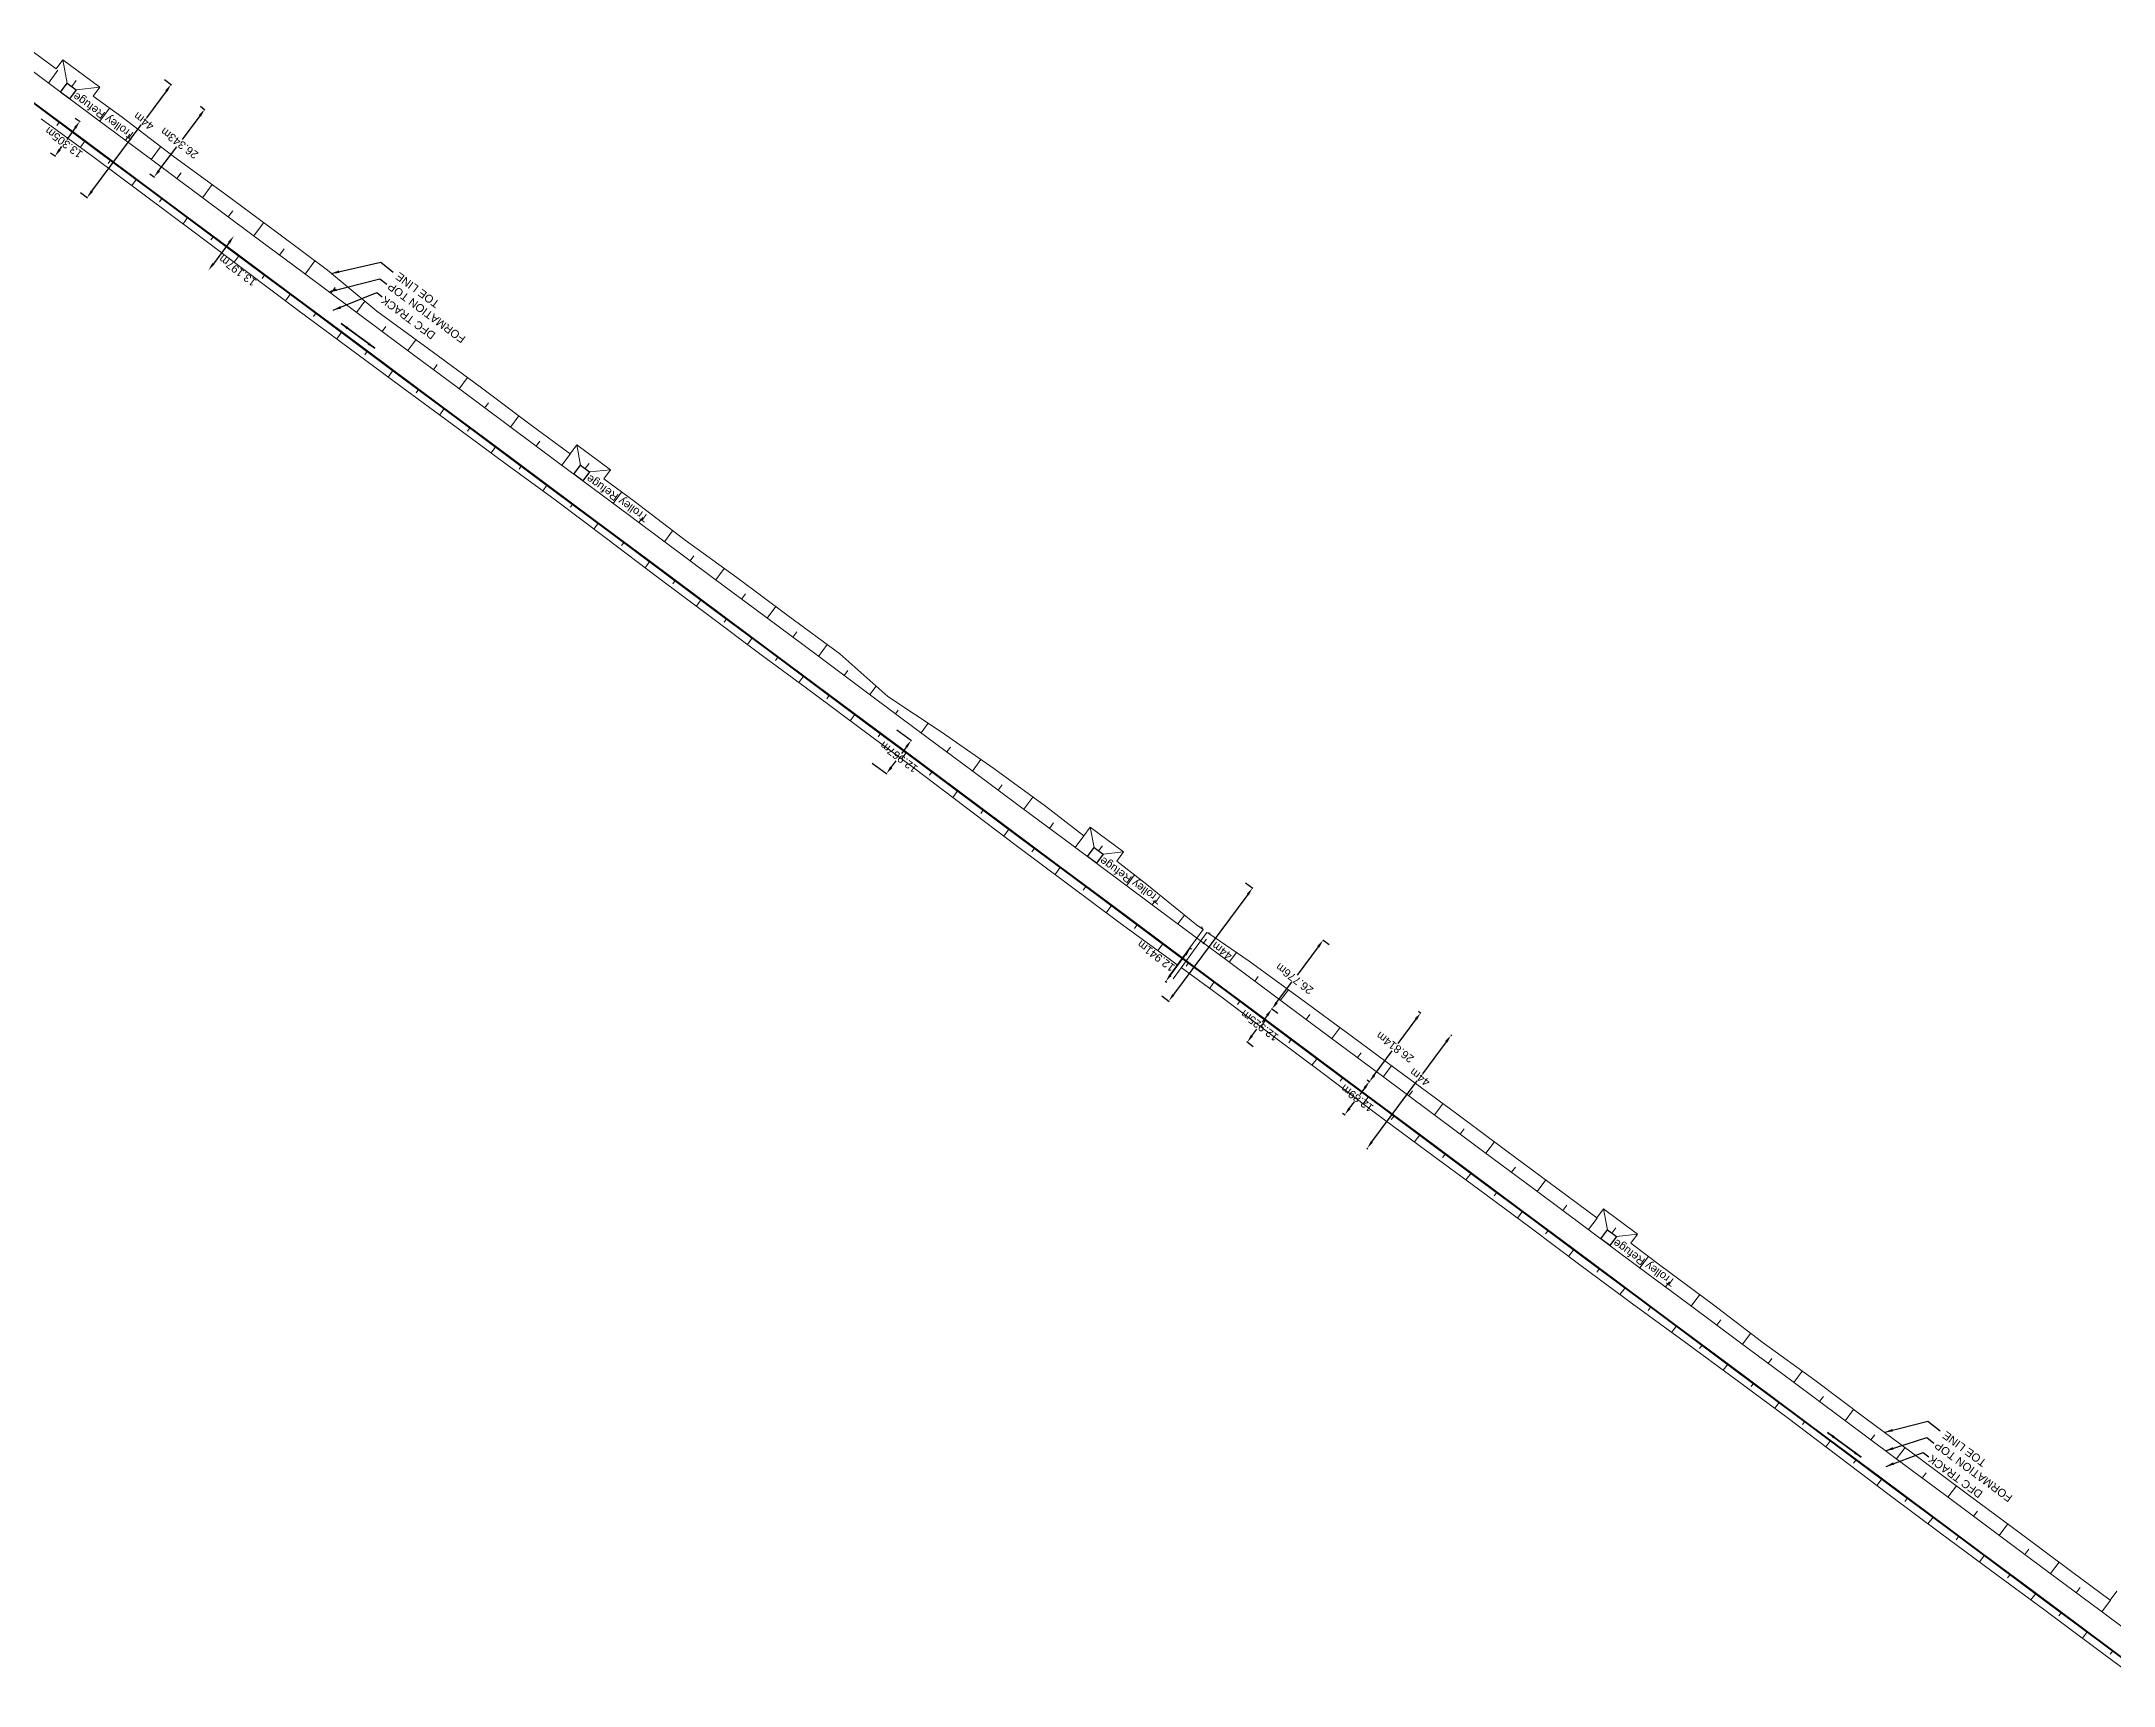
# Model space of a CAD drawing. Header units: metres. Extents: x 635850 to 638503, y 3384507 to 3386475.
# Drawn here: x 637183 to 637831, y 3384979 to 3385493 of the extents above; entities that cross this region are included whole.
import ezdxf
from ezdxf.enums import TextEntityAlignment as Align

# ---------------------------------------------------------------- set-up
doc = ezdxf.new("R2010")
doc.units = ezdxf.units.M
doc.header["$MEASUREMENT"] = 0
doc.layers.get('Defpoints').update_dxf_attribs({"lineweight": 0})
doc.layers.add('Dimension', color=10, linetype='Continuous')
doc.layers.add('Trolley Refuse', color=10, linetype='Continuous')
for name, color, linetype, lineweight in [('PROPOSED DFCC TOE LINE', 239, 'Continuous', 0), ('PROPOSED DFCC TOE SLOPES', 239, 'Continuous', 0), ('PROPOSED DFCC TRACK', 1, 'Continuous', 0), ('PROPOSED FORMATION LINE - PLAN', 187, 'Continuous', 0)]:
    doc.layers.add(name, color=color, linetype=linetype, lineweight=lineweight)
doc.styles.get("Standard").update_dxf_attribs({"font": 'arial.ttf'})
doc.styles.add('Style-Arial', font='arial.ttf')
doc.dimstyles.new('ISO-25', dxfattribs={"dimtxt": 2.5, "dimasz": 2.5, "dimexe": 1.25, "dimexo": 0.625, "dimtad": 1, "dimtxsty": 'Standard', "dimcen": 2.5, "dimadec": 0, "dimazin": 0, "dimtfac": 1, "dimtmove": 0, "dimatfit": 3, "dimfxl": 1, "dimarcsym": 0})
doc.dimstyles.get("Standard").update_dxf_attribs({"dimtxt": 2.5, "dimasz": 2.5, "dimexe": 0.18, "dimexo": 0.0625, "dimgap": 0.09, "dimtad": 0, "dimtih": 1, "dimtoh": 1, "dimdec": 3, "dimzin": 0, "dimdsep": 46, "dimtxsty": 'Standard', "dimcen": 0.09, "dimazin": 0, "dimtfac": 1, "dimtdec": 3, "dimtofl": 0, "dimtmove": 0, "dimatfit": 3, "dimfxl": 1, "dimtolj": 1, "dimtzin": 0, "dimarcsym": 0})

# ---------------------------------------------------------------- blocks, each defined once
blk = doc.blocks.new('*D154')
at = {"layer": 'Defpoints', "color": 0, "transparency": 16777216}
for p in [(637243.54, 3385432.24), (637235.68, 3385421.64), (637235.68, 3385421.64)]:
    blk.add_point(p, dxfattribs=at)
at = {"layer": 'Dimension', "color": 0, "lineweight": -2, "transparency": 16777216}
for p, q in [((637242.06, 3385430.23), (637237.17, 3385423.65)), ((637243.65, 3385432.16), (637243.65, 3385432.16)), ((637235.78, 3385421.56), (637235.78, 3385421.56))]:
    blk.add_line(p, q, dxfattribs=at)
at = {"layer": 'Dimension', "color": 0, "transparency": 16777216}
for points in [[(637241.72, 3385430.48), (637242.39, 3385429.98), (637243.55, 3385432.24)], [(637236.84, 3385423.89), (637237.51, 3385423.4), (637235.68, 3385421.64)]]:
    blk.add_solid(points, dxfattribs=at)
at = {"layer": 'Dimension', "color": 0, "lineweight": 0, "transparency": 16777216, "insert": (637244.74, 3385421.45), "char_height": 2.5, "attachment_point": 5, "rotation": 143, "style": 'Style-Arial'}
blk.add_mtext('\\A1;13.197m', dxfattribs=at)
blk = doc.blocks.new('TerminatorOpen_0.5')
at = {"color": 0, "linetype": 'ByBlock', "lineweight": -2}
for q in [(-1, 0.25), (-1, 0), (-1, -0.25)]:
    blk.add_line((0, 0), q, dxfattribs=at)
blk = doc.blocks.new('*D157')
at = {"layer": 'Defpoints', "color": 0, "transparency": 16777216}
for p in [(637542.43, 3385209.68), (637542.89, 3385209.34), (637535.18, 3385198.95)]:
    blk.add_point(p, dxfattribs=at)
at = {"layer": 'Dimension', "color": 0, "lineweight": -2, "transparency": 16777216}
for p, q in [((637536.21, 3385201.3), (637540.94, 3385207.68)), ((637542.79, 3385209.42), (637542.33, 3385209.76)), ((637535.08, 3385199.02), (637534.62, 3385199.36))]:
    blk.add_line(p, q, dxfattribs=at)
at = {"layer": 'Dimension', "color": 0, "transparency": 16777216}
for points in [[(637540.6, 3385207.92), (637541.27, 3385207.43), (637542.43, 3385209.68)], [(637535.87, 3385201.54), (637536.54, 3385201.05), (637534.72, 3385199.29)]]:
    blk.add_solid(points, dxfattribs=at)
at = {"layer": 'Dimension', "color": 0, "lineweight": 0, "transparency": 16777216, "insert": (637531.72, 3385207.29), "char_height": 2.5, "attachment_point": 5, "rotation": 143, "style": 'Style-Arial'}
blk.add_mtext('\\A1;12.941m', dxfattribs=at)
blk = doc.blocks.new('*D164')
at = {"layer": 'Defpoints', "color": 0, "transparency": 16777216}
for p in [(637597.6, 3385168.6), (637598.39, 3385168.01), (637589.9, 3385158.26)]:
    blk.add_point(p, dxfattribs=at)
at = {"layer": 'Dimension', "color": 0, "lineweight": -2, "transparency": 16777216}
for p, q in [((637597.7, 3385168.53), (637598.49, 3385167.94)), ((637592.19, 3385159.68), (637593.71, 3385161.72)), ((637596.9, 3385166.01), (637595.38, 3385163.97)), ((637590, 3385158.19), (637590.79, 3385157.6))]:
    blk.add_line(p, q, dxfattribs=at)
at = {"layer": 'Dimension', "color": 0, "transparency": 16777216}
for points in [[(637596.56, 3385166.26), (637597.23, 3385165.76), (637598.39, 3385168.01)], [(637591.85, 3385159.93), (637592.52, 3385159.43), (637590.69, 3385157.68)]]:
    blk.add_solid(points, dxfattribs=at)
at = {"layer": 'Dimension', "color": 0, "lineweight": 0, "transparency": 16777216, "insert": (637594.54, 3385162.84), "char_height": 2.5, "attachment_point": 5, "rotation": 143, "style": 'Style-Arial'}
blk.add_mtext('\\A1;12.89m', dxfattribs=at)
blk = doc.blocks.new('*D165')
at = {"layer": 'Defpoints', "color": 0, "transparency": 16777216}
for p in [(637623.9, 3385182.47), (637624.26, 3385182.2), (637598.02, 3385146.88)]:
    blk.add_point(p, dxfattribs=at)
at = {"layer": 'Dimension', "color": 0, "lineweight": -2, "transparency": 16777216}
for p, q in [((637622.41, 3385180.46), (637614.98, 3385170.46)), ((637624.16, 3385182.28), (637623.8, 3385182.54)), ((637599.15, 3385149.16), (637613.34, 3385168.25)), ((637597.92, 3385146.96), (637597.56, 3385147.22))]:
    blk.add_line(p, q, dxfattribs=at)
at = {"layer": 'Dimension', "color": 0, "transparency": 16777216}
for points in [[(637622.08, 3385180.71), (637622.75, 3385180.21), (637623.9, 3385182.47)], [(637598.82, 3385149.4), (637599.49, 3385148.91), (637597.66, 3385147.15)]]:
    blk.add_solid(points, dxfattribs=at)
at = {"layer": 'Dimension', "color": 0, "lineweight": 0, "transparency": 16777216, "insert": (637614.16, 3385169.36), "char_height": 2.5, "attachment_point": 5, "rotation": 143, "style": 'Style-Arial'}
blk.add_mtext('\\A1;44m', dxfattribs=at)
blk = doc.blocks.new('*D166')
at = {"layer": 'Defpoints', "color": 0, "transparency": 16777216}
for p in [(637567.92, 3385190.7), (637569.89, 3385189.24), (637562.17, 3385178.87)]:
    blk.add_point(p, dxfattribs=at)
at = {"layer": 'Dimension', "color": 0, "lineweight": -2, "transparency": 16777216}
for p, q in [((637566.43, 3385188.7), (637564.9, 3385186.64)), ((637569.79, 3385189.31), (637567.82, 3385190.78)), ((637562.07, 3385178.94), (637560.1, 3385180.41)), ((637561.7, 3385182.34), (637563.22, 3385184.39))]:
    blk.add_line(p, q, dxfattribs=at)
at = {"layer": 'Dimension', "color": 0, "transparency": 16777216}
for points in [[(637566.09, 3385188.95), (637566.76, 3385188.45), (637567.92, 3385190.7)], [(637561.36, 3385182.59), (637562.03, 3385182.09), (637560.2, 3385180.34)]]:
    blk.add_solid(points, dxfattribs=at)
at = {"layer": 'Dimension', "color": 0, "lineweight": 0, "transparency": 16777216, "insert": (637564.06, 3385185.52), "char_height": 2.5, "attachment_point": 5, "rotation": 143, "style": 'Style-Arial'}
blk.add_mtext('\\A1;12.925m', dxfattribs=at)
blk = doc.blocks.new('*D167')
at = {"layer": 'Defpoints', "color": 0, "transparency": 16777216}
for p in [(637559.63, 3385230.21), (637533.41, 3385194.87), (637535.69, 3385193.19)]:
    blk.add_point(p, dxfattribs=at)
at = {"layer": 'Dimension', "color": 0, "lineweight": -2, "transparency": 16777216}
for p, q in [((637560.41, 3385226.52), (637537.18, 3385195.2)), ((637559.73, 3385230.14), (637562, 3385228.45)), ((637533.52, 3385194.8), (637535.79, 3385193.11))]:
    blk.add_line(p, q, dxfattribs=at)
at = {"layer": 'Dimension', "color": 0, "transparency": 16777216}
for points in [[(637560.08, 3385226.77), (637560.74, 3385226.27), (637561.9, 3385228.53)], [(637536.84, 3385195.44), (637537.51, 3385194.95), (637535.69, 3385193.19)]]:
    blk.add_solid(points, dxfattribs=at)
at = {"layer": 'Dimension', "color": 0, "lineweight": 0, "transparency": 16777216, "insert": (637552.33, 3385208.89), "char_height": 2.5, "attachment_point": 5, "rotation": 143, "style": 'Style-Arial'}
blk.add_mtext('\\A1;44m', dxfattribs=at)
blk = doc.blocks.new('*D168')
at = {"layer": 'Defpoints', "color": 0, "transparency": 16777216}
for p in [(637450.65, 3385278.02), (637455.2, 3385274.66), (637442.95, 3385267.59)]:
    blk.add_point(p, dxfattribs=at)
at = {"layer": 'Dimension', "color": 0, "lineweight": -2, "transparency": 16777216}
for p, q in [((637450.75, 3385277.95), (637455.3, 3385274.59)), ((637453.71, 3385272.65), (637452.18, 3385270.57)), ((637443.05, 3385267.52), (637447.59, 3385264.16)), ((637448.98, 3385266.24), (637450.51, 3385268.32))]:
    blk.add_line(p, q, dxfattribs=at)
at = {"layer": 'Dimension', "color": 0, "transparency": 16777216}
for points in [[(637453.38, 3385272.9), (637454.05, 3385272.4), (637455.2, 3385274.66)], [(637448.64, 3385266.49), (637449.31, 3385266), (637447.49, 3385264.23)]]:
    blk.add_solid(points, dxfattribs=at)
at = {"layer": 'Dimension', "color": 0, "lineweight": 0, "transparency": 16777216, "insert": (637451.35, 3385269.45), "char_height": 2.5, "attachment_point": 5, "rotation": 143, "style": 'Style-Arial'}
blk.add_mtext('\\A1;12.967m', dxfattribs=at)
blk = doc.blocks.new('*D169')
at = {"layer": 'Defpoints', "color": 0, "transparency": 16777216}
for p in [(637193.89, 3385469.21), (637195.42, 3385468.12), (637186.16, 3385458.38)]:
    blk.add_point(p, dxfattribs=at)
at = {"layer": 'Dimension', "color": 0, "lineweight": -2, "transparency": 16777216}
for p, q in [((637193.97, 3385466.08), (637191.41, 3385462.51)), ((637193.99, 3385469.14), (637195.52, 3385468.05)), ((637189.14, 3385459.32), (637189.78, 3385460.23)), ((637186.26, 3385458.31), (637187.79, 3385457.22))]:
    blk.add_line(p, q, dxfattribs=at)
at = {"layer": 'Dimension', "color": 0, "transparency": 16777216}
for points in [[(637193.63, 3385466.33), (637194.31, 3385465.84), (637195.42, 3385468.12)], [(637188.8, 3385459.57), (637189.48, 3385459.08), (637187.69, 3385457.29)]]:
    blk.add_solid(points, dxfattribs=at)
at = {"layer": 'Dimension', "color": 0, "lineweight": 0, "transparency": 16777216, "insert": (637190.41, 3385461.51), "char_height": 2.5, "attachment_point": 5, "rotation": 143, "style": 'Style-Arial'}
blk.add_mtext('\\A1;13.305m', dxfattribs=at)
blk = doc.blocks.new('*D170')
at = {"layer": 'Defpoints', "color": 0, "transparency": 16777216}
for p in [(637221.77, 3385481.28), (637223.96, 3385479.65), (637195.52, 3385445.96)]:
    blk.add_point(p, dxfattribs=at)
at = {"layer": 'Dimension', "color": 0, "lineweight": -2, "transparency": 16777216}
for p, q in [((637221.87, 3385481.2), (637224.06, 3385479.57)), ((637222.47, 3385477.64), (637216.24, 3385469.26)), ((637199.21, 3385446.34), (637214.6, 3385467.05)), ((637195.62, 3385445.89), (637197.82, 3385444.26))]:
    blk.add_line(p, q, dxfattribs=at)
at = {"layer": 'Dimension', "color": 0, "transparency": 16777216}
for points in [[(637222.14, 3385477.89), (637222.81, 3385477.39), (637223.96, 3385479.65)], [(637198.87, 3385446.59), (637199.54, 3385446.09), (637197.72, 3385444.33)]]:
    blk.add_solid(points, dxfattribs=at)
at = {"layer": 'Dimension', "color": 0, "lineweight": 0, "transparency": 16777216, "insert": (637215.42, 3385468.16), "char_height": 2.5, "attachment_point": 5, "rotation": 143, "style": 'Style-Arial'}
blk.add_mtext('\\A1;44m', dxfattribs=at)
blk = doc.blocks.new('*D195')
at = {"layer": 'Defpoints', "color": 0, "transparency": 16777216}
for p in [(637583.91, 3385212.18), (637585.88, 3385210.71), (637569.89, 3385189.24)]:
    blk.add_point(p, dxfattribs=at)
at = {"layer": 'Dimension', "color": 0, "lineweight": -2, "transparency": 16777216}
for p, q in [((637582.42, 3385210.17), (637575.82, 3385201.31)), ((637585.78, 3385210.79), (637583.81, 3385212.25)), ((637569.41, 3385192.71), (637574.15, 3385199.06)), ((637569.79, 3385189.31), (637567.82, 3385190.78))]:
    blk.add_line(p, q, dxfattribs=at)
at = {"layer": 'Dimension', "color": 0, "transparency": 16777216}
for points in [[(637582.09, 3385210.42), (637582.75, 3385209.92), (637583.91, 3385212.18)], [(637569.08, 3385192.96), (637569.75, 3385192.46), (637567.92, 3385190.7)]]:
    blk.add_solid(points, dxfattribs=at)
at = {"layer": 'Dimension', "color": 0, "lineweight": 0, "transparency": 16777216, "insert": (637574.98, 3385200.19), "char_height": 2.5, "attachment_point": 5, "rotation": 143, "style": 'Style-Arial'}
blk.add_mtext('\\A1;26.776m', dxfattribs=at)
blk = doc.blocks.new('*D196')
at = {"layer": 'Defpoints', "color": 0, "transparency": 16777216}
for p in [(637613.61, 3385190.11), (637614.41, 3385189.52), (637597.6, 3385168.6)]:
    blk.add_point(p, dxfattribs=at)
at = {"layer": 'Dimension', "color": 0, "lineweight": -2, "transparency": 16777216}
for p, q in [((637612.91, 3385187.52), (637607.24, 3385179.89)), ((637613.71, 3385190.03), (637614.51, 3385189.45)), ((637599.88, 3385170.02), (637605.56, 3385177.64)), ((637597.7, 3385168.53), (637598.49, 3385167.94))]:
    blk.add_line(p, q, dxfattribs=at)
at = {"layer": 'Dimension', "color": 0, "transparency": 16777216}
for points in [[(637612.58, 3385187.76), (637613.25, 3385187.27), (637614.41, 3385189.52)], [(637599.55, 3385170.27), (637600.22, 3385169.77), (637598.39, 3385168.01)]]:
    blk.add_solid(points, dxfattribs=at)
at = {"layer": 'Dimension', "color": 0, "lineweight": 0, "transparency": 16777216, "insert": (637606.4, 3385178.77), "char_height": 2.5, "attachment_point": 5, "rotation": 143, "style": 'Style-Arial'}
blk.add_mtext('\\A1;26.814m', dxfattribs=at)
blk = doc.blocks.new('*D198')
at = {"layer": 'Defpoints', "color": 0, "transparency": 16777216}
for p in [(637233.02, 3385472.92), (637234.44, 3385471.86), (637217.26, 3385451.81)]:
    blk.add_point(p, dxfattribs=at)
at = {"layer": 'Dimension', "color": 0, "lineweight": -2, "transparency": 16777216}
for p, q in [((637233.12, 3385472.84), (637234.54, 3385471.78)), ((637232.94, 3385469.85), (637227.4, 3385462.43)), ((637220.17, 3385452.75), (637225.72, 3385460.18)), ((637217.36, 3385451.73), (637218.78, 3385450.68))]:
    blk.add_line(p, q, dxfattribs=at)
at = {"layer": 'Dimension', "color": 0, "transparency": 16777216}
for points in [[(637232.61, 3385470.1), (637233.28, 3385469.61), (637234.44, 3385471.86)], [(637219.84, 3385453), (637220.51, 3385452.5), (637218.68, 3385450.75)]]:
    blk.add_solid(points, dxfattribs=at)
at = {"layer": 'Dimension', "color": 0, "lineweight": 0, "transparency": 16777216, "insert": (637226.56, 3385461.3), "char_height": 2.5, "attachment_point": 5, "rotation": 143, "style": 'Style-Arial'}
blk.add_mtext('\\A1;26.343m', dxfattribs=at)

msp = doc.modelspace()

# ---------------------------------------------------------------- linework, layer by layer
at = {"layer": 'PROPOSED DFCC TOE LINE', "lineweight": 0, "flags": 128}
for points in [[(637176.4373, 3385493.1085), (637188.0802, 3385484.4946), (637190.1733, 3385487.3179), (637201.6473, 3385478.8113), (637199.5865, 3385476.0315), (637208.6481, 3385469.3911), (637224.5566, 3385457.268), (637240.7229, 3385445.4912), (637256.7714, 3385433.5562), (637272.8009, 3385421.5956), (637288.2335, 3385408.8334), (637304.3613, 3385397.0048), (637320.5087, 3385385.2026), (637336.4546, 3385373.1297), (637348.614, 3385364.2017), (637350.7124, 3385367.0321), (637361.2215, 3385359.241), (637359.1388, 3385356.4318), (637368.6478, 3385349.3888), (637384.5428, 3385337.2475), (637400.7616, 3385325.5412), (637416.8282, 3385313.6304), (637432.8911, 3385301.7148), (637447.8882, 3385288.3676), (637464.6208, 3385277.3513), (637480.9933, 3385265.8514), (637497.161, 3385254.0764), (637509.124, 3385244.8329), (637511.1333, 3385247.5431), (637521.5923, 3385239.789), (637519.4392, 3385236.8848), (637528.8441, 3385229.6504), (637544.3708, 3385217.0146), (637546.4286, 3385215.5942)], [(637538.3563, 3385204.5611), (637536.2425, 3385206.0984), (637520.0598, 3385217.8531), (637504.0428, 3385229.8305), (637488.0481, 3385241.8379), (637472.1032, 3385253.912), (637456.1246, 3385265.941), (637440.0896, 3385277.8941), (637424.0401, 3385289.8279), (637407.9586, 3385301.7187), (637391.9776, 3385313.7443), (637375.9576, 3385325.7177), (637359.9645, 3385337.7271), (637344.0176, 3385349.7986), (637327.8713, 3385361.6024), (637311.7748, 3385373.473), (637295.6662, 3385385.3273), (637279.6094, 3385397.2512), (637263.5465, 3385409.167), (637247.5616, 3385421.1874), (637231.5924, 3385433.229), (637215.5615, 3385445.1878), (637199.5044, 3385457.1113), (637183.3536, 3385468.909)], [(637547.9516, 3385214.543), (637560.8412, 3385205.6461), (637576.9907, 3385193.8467), (637593.0802, 3385181.9666), (637609.182, 3385170.1032), (637625.2675, 3385158.2178), (637641.3542, 3385146.3341), (637657.4069, 3385134.4046), (637669.4502, 3385125.4442), (637671.5259, 3385128.2441), (637682.1532, 3385120.3653), (637680.054, 3385117.5338), (637689.4745, 3385110.495), (637705.5239, 3385098.5611), (637721.4224, 3385086.4247), (637737.6035, 3385074.6677), (637753.5766, 3385062.6314), (637769.6689, 3385050.7551), (637785.7176, 3385038.8203), (637801.7585, 3385026.875), (637817.8173, 3385014.9538), (637829.8715, 3385005.9742), (637831.9445, 3385008.7703)], [(637841.1162, 3384979.2678), (637825.0749, 3384991.2126), (637809.0153, 3385003.1327), (637792.9276, 3385015.0152), (637776.8244, 3385026.8768), (637760.8296, 3385038.8839), (637744.9249, 3385051.0122), (637728.9274, 3385063.0157), (637712.8689, 3385074.9373), (637696.7554, 3385086.7852), (637680.593, 3385098.5672), (637664.5319, 3385110.4854), (637648.5402, 3385122.4966), (637632.4623, 3385134.3922), (637616.369, 3385146.2672), (637600.3148, 3385158.1946), (637584.3187, 3385170.2), (637568.3281, 3385182.2128), (637552.4183, 3385194.3342), (637539.5765, 3385203.6737)]]:
    msp.add_lwpolyline(points, dxfattribs=at)
at = {"layer": 'PROPOSED DFCC TOE SLOPES', "flags": 128}
for points in [[(637191.5163, 3385480.0749), (637190.1733, 3385487.3179)], [(637185.6326, 3385480.0968), (637188.6135, 3385484.1)], [(637192.9221, 3385479.0327), (637194.3077, 3385480.8968)], [(637194.3273, 3385477.9909), (637201.6473, 3385478.8113)], [(637201.6741, 3385468.1522), (637204.7329, 3385472.2602)], [(637189.1144, 3385468.0288), (637188.2303, 3385466.8415)], [(637197.1351, 3385462.0565), (637195.5848, 3385459.9744)], [(637209.6948, 3385462.18), (637211.1067, 3385464.0762)], [(637217.7156, 3385456.2078), (637220.6958, 3385460.2102)], [(637205.1559, 3385456.0843), (637204.3144, 3385454.9541)], [(637213.1767, 3385450.112), (637211.6647, 3385448.0815)], [(637225.7363, 3385450.2355), (637227.1148, 3385452.0869)], [(637233.757, 3385444.2632), (637236.7995, 3385448.3493)], [(637221.1974, 3385444.1398), (637220.3603, 3385443.0156)], [(637241.7777, 3385438.2909), (637243.2036, 3385440.2058)], [(637229.2181, 3385438.1675), (637227.7019, 3385436.1312)], [(637249.7984, 3385432.3187), (637252.8767, 3385436.4527)], [(637237.2388, 3385432.1952), (637236.3885, 3385431.0533)], [(637257.8192, 3385426.3464), (637259.2461, 3385428.2628)], [(637245.2595, 3385426.2229), (637243.686, 3385424.1098)], [(637253.2802, 3385420.2506), (637252.3959, 3385419.0629)], [(637265.8399, 3385420.3741), (637268.9108, 3385424.4983)], [(637261.3009, 3385414.2783), (637259.6672, 3385412.0842)], [(637273.8604, 3385414.4015), (637275.2048, 3385416.2071)], [(637269.3215, 3385408.3058), (637268.4191, 3385407.0939)], [(637281.8809, 3385408.429), (637284.4882, 3385411.9306)], [(637277.342, 3385402.3333), (637275.7111, 3385400.143)], [(637289.9017, 3385402.4568), (637291.0312, 3385403.9738)], [(637285.3628, 3385396.3611), (637284.4704, 3385395.1627)], [(637297.9225, 3385396.4846), (637300.4473, 3385399.8754)], [(637293.3835, 3385390.3889), (637291.7694, 3385388.2211)], [(637305.943, 3385390.5121), (637307.1184, 3385392.0906)], [(637313.9636, 3385384.5396), (637316.5899, 3385388.0668)], [(637301.4041, 3385384.4163), (637300.5262, 3385383.2374)], [(637309.4246, 3385378.4439), (637307.8654, 3385376.3499)], [(637321.9845, 3385378.5676), (637323.1869, 3385380.1824)], [(637330.0054, 3385372.5956), (637332.5848, 3385376.0597)], [(637317.4456, 3385372.4719), (637316.5997, 3385371.3359)], [(637338.026, 3385366.6232), (637339.2031, 3385368.204)], [(637325.4665, 3385366.4999), (637323.9649, 3385364.4832)], [(637346.0466, 3385360.6508), (637348.6636, 3385364.1653)], [(637351.9297, 3385360.6294), (637350.7124, 3385367.0321)], [(637333.4871, 3385360.5275), (637332.6751, 3385359.4369)], [(637353.3361, 3385359.5867), (637354.5432, 3385361.21)], [(637354.7413, 3385358.5449), (637361.2215, 3385359.241)], [(637341.5077, 3385354.555), (637340.0991, 3385352.6632)], [(637362.0882, 3385348.7063), (637364.7474, 3385352.2777)], [(637349.5285, 3385348.5828), (637348.7433, 3385347.5283)], [(637357.5492, 3385342.6106), (637356.0944, 3385340.6567)], [(637370.1087, 3385342.7339), (637371.312, 3385344.3499)], [(637365.5698, 3385336.6381), (637364.7434, 3385335.5283)], [(637378.1293, 3385336.7614), (637380.6853, 3385340.194)], [(637373.5904, 3385330.6657), (637372.0763, 3385328.6322)], [(637386.1499, 3385330.789), (637387.3219, 3385332.363)], [(637381.611, 3385324.6933), (637380.7641, 3385323.5559)], [(637394.1706, 3385324.8166), (637396.8255, 3385328.3822)], [(637389.6316, 3385318.7209), (637388.0897, 3385316.6501)], [(637402.1913, 3385318.8443), (637403.4324, 3385320.5112)], [(637410.212, 3385312.872), (637412.929, 3385316.521)], [(637397.6523, 3385312.7486), (637396.7898, 3385311.5902)], [(637405.673, 3385306.7763), (637404.0802, 3385304.6372)], [(637418.2325, 3385306.8995), (637419.486, 3385308.5829)], [(637426.2531, 3385300.9271), (637428.9929, 3385304.6065)], [(637413.6936, 3385300.8038), (637412.814, 3385299.6225)], [(637421.7142, 3385294.8313), (637420.1373, 3385292.7136)], [(637434.2739, 3385294.955), (637435.4011, 3385296.4686)], [(637442.2948, 3385288.9828), (637444.2486, 3385291.6068)], [(637429.735, 3385288.8592), (637428.8713, 3385287.6993)], [(637450.3153, 3385283.0103), (637451.1436, 3385284.1227)], [(637437.7558, 3385282.8871), (637436.1946, 3385280.7903)], [(637458.3359, 3385277.0378), (637460.56, 3385280.0248)], [(637445.7764, 3385276.9146), (637444.9149, 3385275.7576)], [(637453.797, 3385270.9421), (637452.2331, 3385268.8418)], [(637466.3566, 3385271.0656), (637467.4843, 3385272.58)], [(637461.8177, 3385264.9699), (637460.9459, 3385263.799)], [(637474.3774, 3385265.0934), (637477.0199, 3385268.6423)], [(637469.8385, 3385258.9976), (637468.2254, 3385256.8313)], [(637482.3982, 3385259.1212), (637483.6649, 3385260.8224)], [(637477.8592, 3385253.0254), (637476.9516, 3385251.8064)], [(637490.4189, 3385253.149), (637493.2373, 3385256.934)], [(637485.88, 3385247.0532), (637484.1785, 3385244.7681)], [(637498.4397, 3385247.1768), (637499.7258, 3385248.904)], [(637512.3434, 3385241.183), (637511.1333, 3385247.5431)], [(637493.9008, 3385241.081), (637492.9512, 3385239.8057)], [(637506.4605, 3385241.2046), (637509.1482, 3385244.8142)], [(637513.7557, 3385240.136), (637514.9552, 3385241.7469)], [(637515.1557, 3385239.0981), (637521.5923, 3385239.789)], [(637501.9215, 3385235.1088), (637500.1611, 3385232.7445)], [(637522.5016, 3385229.2595), (637524.9964, 3385232.6101)], [(637509.9421, 3385229.1363), (637508.9721, 3385227.8336)], [(637517.9626, 3385223.1638), (637516.1727, 3385220.7599)], [(637530.5223, 3385223.2872), (637531.57, 3385224.6943)], [(637538.543, 3385217.315), (637540.6027, 3385220.0811)], [(637525.9833, 3385217.1915), (637525.0226, 3385215.9013)], [(637534.0041, 3385211.2192), (637532.3152, 3385208.9511)], [(637546.3421, 3385211.0451), (637547.4755, 3385212.5672)], [(637554.5845, 3385205.3705), (637556.844, 3385208.4051)], [(637542.0248, 3385205.247), (637541.1338, 3385204.0504)], [(637562.605, 3385199.398), (637563.6901, 3385200.8552)], [(637550.0456, 3385199.2748), (637548.4926, 3385197.1892)], [(637558.0661, 3385193.3022), (637557.2082, 3385192.1501)], [(637570.6256, 3385193.4255), (637573.0714, 3385196.7102)], [(637566.0867, 3385187.3298), (637564.467, 3385185.1545)], [(637578.6465, 3385187.4535), (637579.7779, 3385188.9729)], [(637574.1076, 3385181.3578), (637573.1942, 3385180.1311)], [(637586.6675, 3385181.4815), (637589.1755, 3385184.8497)], [(637582.1285, 3385175.3858), (637580.438, 3385173.1154)], [(637594.688, 3385175.509), (637595.8449, 3385177.0627)], [(637590.1491, 3385169.4133), (637589.211, 3385168.1534)], [(637602.7086, 3385169.5366), (637605.2743, 3385172.9823)], [(637598.1696, 3385163.4408), (637596.4328, 3385161.1082)], [(637610.7291, 3385163.564), (637611.9144, 3385165.1559)], [(637618.7497, 3385157.5915), (637621.3638, 3385161.1023)], [(637606.1902, 3385157.4683), (637605.2372, 3385156.1884)], [(637614.2107, 3385151.4958), (637612.4729, 3385149.1619)], [(637626.7705, 3385151.6195), (637627.9781, 3385153.2412)], [(637634.7914, 3385145.6474), (637637.4502, 3385149.2181)], [(637622.2316, 3385145.5237), (637621.2901, 3385144.2592)], [(637630.2524, 3385139.5516), (637628.5566, 3385137.2741)], [(637642.8119, 3385139.6748), (637644.0377, 3385141.3211)], [(637650.8324, 3385133.7022), (637653.5111, 3385137.2997)], [(637638.2729, 3385133.579), (637637.3554, 3385132.3468)], [(637658.8534, 3385127.7303), (637660.0839, 3385129.3829)], [(637646.2935, 3385127.6065), (637644.6383, 3385125.3836)], [(637666.8743, 3385121.7583), (637669.5587, 3385125.3635)], [(637672.7579, 3385121.7363), (637671.5259, 3385128.2441)], [(637674.1637, 3385120.694), (637675.4009, 3385122.3434)], [(637654.3144, 3385121.6345), (637653.404, 3385120.4118)], [(637662.3353, 3385115.6625), (637660.6509, 3385113.4004)], [(637675.5688, 3385119.6523), (637682.1532, 3385120.3653)], [(637670.3559, 3385109.6901), (637669.4295, 3385108.4459)], [(637682.9154, 3385109.8133), (637685.5862, 3385113.4002)], [(637678.3765, 3385103.7176), (637676.6952, 3385101.4596)], [(637690.9359, 3385103.8408), (637692.1596, 3385105.4842)], [(637686.397, 3385097.745), (637685.4938, 3385096.5321)], [(637698.9565, 3385097.8683), (637701.6289, 3385101.4573)], [(637694.4176, 3385091.7726), (637692.833, 3385089.6445)], [(637706.9773, 3385091.8961), (637708.1856, 3385093.5189)], [(637702.4384, 3385085.8004), (637701.5895, 3385084.6603)], [(637714.9981, 3385085.924), (637717.5641, 3385089.37)], [(637710.4592, 3385079.8282), (637708.9584, 3385077.8126)], [(637723.0189, 3385079.9518), (637724.192, 3385081.5272)], [(637731.0396, 3385073.9796), (637733.6766, 3385077.521)], [(637718.4799, 3385073.856), (637717.6598, 3385072.7546)], [(637726.5007, 3385067.8838), (637725.0302, 3385065.9089)], [(637739.0605, 3385068.0074), (637740.2765, 3385069.6405)], [(637747.0812, 3385062.0352), (637749.7002, 3385065.5524)], [(637734.5215, 3385061.9117), (637733.702, 3385060.811)], [(637755.1018, 3385056.0627), (637756.2991, 3385057.6707)], [(637742.5423, 3385055.9395), (637741.0425, 3385053.9253)], [(637763.1223, 3385050.0902), (637765.7635, 3385053.6373)], [(637750.5628, 3385049.967), (637749.7095, 3385048.8209)], [(637771.143, 3385044.1178), (637772.3604, 3385045.7528)], [(637758.5834, 3385043.9944), (637756.9697, 3385041.8273)], [(637766.604, 3385038.0221), (637765.6941, 3385036.8001)], [(637779.1636, 3385038.1455), (637781.8228, 3385041.7167)], [(637774.6247, 3385032.0498), (637772.9427, 3385029.7908)], [(637787.1844, 3385032.1733), (637788.4044, 3385033.8117)], [(637782.6455, 3385026.0775), (637781.7262, 3385024.843)], [(637795.2052, 3385026.2011), (637797.8656, 3385029.774)], [(637790.6662, 3385020.1053), (637789.0196, 3385017.8939)], [(637803.2258, 3385020.2286), (637804.4479, 3385021.8699)], [(637798.6868, 3385014.1329), (637797.7965, 3385012.9372)], [(637811.2464, 3385014.2562), (637813.92, 3385017.8469)], [(637806.7074, 3385008.1604), (637805.111, 3385006.0164)], [(637819.2671, 3385008.2839), (637820.4954, 3385009.9336)], [(637827.2878, 3385002.3116), (637829.9638, 3385005.9054)], [(637814.7281, 3385002.1881), (637813.8575, 3385001.0189)], [(637822.7488, 3384996.2159), (637821.1775, 3384994.1055)], [(637830.7696, 3384990.2436), (637829.9057, 3384989.0834)]]:
    msp.add_lwpolyline(points, dxfattribs=at)
at = {"layer": 'PROPOSED DFCC TRACK', "linetype": 'Continuous', "flags": 128}
for points in [[(637535.8934, 3385201.1946), (637546.442, 3385215.6125), (637545.9464, 3385216.541)], [(637537.0306, 3385200.194), (637547.5792, 3385214.6118), (637548.6142, 3385214.4205)]]:
    msp.add_lwpolyline(points, dxfattribs=at)
at = {"layer": 'PROPOSED FORMATION LINE - PLAN', "lineweight": 0, "flags": 128}
for points in [[(637842.6795, 3384990.8509), (637826.6455, 3385002.7899), (637810.6035, 3385014.7349), (637794.5555, 3385026.6848), (637778.5144, 3385038.6289), (637762.4795, 3385050.5689), (637746.4386, 3385062.5138), (637730.3784, 3385074.4719), (637714.3374, 3385086.4159), (637698.3204, 3385098.3419), (637682.2796, 3385110.2868), (637666.2195, 3385122.2458), (637650.1773, 3385134.19), (637634.1516, 3385146.1238), (637618.1004, 3385158.0749), (637602.0516, 3385170.0258), (637586.0305, 3385181.9558), (637569.9883, 3385193.9), (637553.9396, 3385205.8508), (637537.8984, 3385217.7949), (637521.8565, 3385229.7399), (637505.8156, 3385241.6848), (637489.7784, 3385253.6259), (637473.7374, 3385265.5699), (637457.7314, 3385277.4879), (637441.6556, 3385289.4588), (637425.8074, 3385301.2589), (637409.5555, 3385313.3608), (637393.5135, 3385325.3059), (637377.4815, 3385337.2438), (637361.4375, 3385349.1908), (637345.3964, 3385361.1349), (637329.3525, 3385373.0818), (637313.3103, 3385385.026), (637297.2696, 3385396.9708), (637281.2284, 3385408.9149), (637265.1876, 3385420.8598), (637249.1455, 3385432.8049), (637233.1075, 3385444.7469), (637217.0655, 3385456.6919), (637201.0164, 3385468.6419), (637184.9745, 3385480.5869), (637168.9414, 3385492.5249)], [(637842.5226, 3384981.1566), (637826.4811, 3384993.1011), (637810.4397, 3385005.0457), (637794.3982, 3385016.9902), (637778.3568, 3385028.9348), (637762.3154, 3385040.8793), (637746.2739, 3385052.8239), (637730.2325, 3385064.7684), (637714.1911, 3385076.713), (637698.1496, 3385088.6575), (637682.1082, 3385100.6021), (637666.0667, 3385112.5466), (637650.0253, 3385124.4912), (637633.9839, 3385136.4357), (637617.9424, 3385148.3803), (637601.901, 3385160.3248), (637585.8595, 3385172.2694), (637569.8181, 3385184.2139), (637553.7767, 3385196.1585), (637537.7352, 3385208.103), (637521.6938, 3385220.0476), (637505.6524, 3385231.9921), (637489.6109, 3385243.9367), (637473.5695, 3385255.8812), (637457.528, 3385267.8258), (637441.4866, 3385279.7703), (637425.4452, 3385291.7149), (637409.4037, 3385303.6594), (637393.3623, 3385315.604), (637377.3208, 3385327.5485), (637361.2794, 3385339.4931), (637345.238, 3385351.4376), (637329.1965, 3385363.3822), (637313.1551, 3385375.3267), (637297.1137, 3385387.2713), (637281.0722, 3385399.2158), (637265.0308, 3385411.1604), (637248.9893, 3385423.1049), (637232.9479, 3385435.0495), (637216.9065, 3385446.994), (637200.865, 3385458.9386), (637184.8236, 3385470.8831), (637168.7822, 3385482.8277)], [(637838.1405, 3384984.7551), (637822.1065, 3384996.6941), (637806.0645, 3385008.6391), (637790.0165, 3385020.5892), (637773.9756, 3385032.5331), (637757.9405, 3385044.4731), (637741.8994, 3385056.4182), (637725.8396, 3385068.3761), (637709.7986, 3385080.3201), (637693.7816, 3385092.2461), (637677.7404, 3385104.1912), (637661.6805, 3385116.1502), (637645.6387, 3385128.094), (637629.6124, 3385140.0282), (637613.5616, 3385151.9791), (637597.5124, 3385163.9302), (637581.4915, 3385175.8602), (637565.4497, 3385187.804), (637549.4004, 3385199.7552), (637533.3596, 3385211.6991), (637517.3175, 3385223.6441), (637501.2764, 3385235.5892), (637485.2396, 3385247.5301), (637469.1986, 3385259.4741), (637453.1926, 3385271.3921), (637437.1164, 3385283.3632), (637421.2686, 3385295.1631), (637405.0165, 3385307.2652), (637388.9745, 3385319.2101), (637372.9425, 3385331.1482), (637356.8985, 3385343.0952), (637340.8576, 3385355.0391), (637324.8135, 3385366.9862), (637308.7717, 3385378.93), (637292.7304, 3385390.8752), (637276.6896, 3385402.8191), (637260.6484, 3385414.7642), (637244.6065, 3385426.7091), (637228.5685, 3385438.6511), (637212.5265, 3385450.5961), (637196.4776, 3385462.5461), (637180.4355, 3385474.4911)]]:
    msp.add_lwpolyline(points, dxfattribs=at)
at = {"layer": 'Trolley Refuse'}
for points in [[(637191.5163, 3385480.0749), (637194.3279, 3385477.9905), (637192.2435, 3385475.1789), (637189.4319, 3385477.2633)], [(637351.9304, 3385360.6289), (637354.7419, 3385358.5445), (637352.6575, 3385355.7329), (637349.8459, 3385357.8173)], [(637512.3441, 3385241.1825), (637515.1557, 3385239.0981), (637513.0712, 3385236.2865), (637510.2596, 3385238.3709)], [(637672.7579, 3385121.7363), (637675.5695, 3385119.6518), (637673.485, 3385116.8402), (637670.6734, 3385118.9247)]]:
    msp.add_lwpolyline(points, close=True, dxfattribs=at)

# ---------------------------------------------------------------- texts
at = {"layer": 'PROPOSED DFCC TOE LINE', "lineweight": 0}
for p in [(637295.3024, 3385421.1219), (637778.6897, 3385058.9264)]:
    msp.add_text('TOE LINE', height=2.5, rotation=143.4476, dxfattribs=at).set_placement(p, align=Align.RIGHT)
at = {"layer": 'PROPOSED DFCC TRACK', "color": 10, "linetype": 'Continuous', "lineweight": -3, "ltscale": 5}
for p in [(637290.7714, 3385413.701), (637774.2323, 3385051.5489)]:
    msp.add_text('DFC TRACK', height=2.5, rotation=143.4476162, dxfattribs=at).set_placement(p, align=Align.RIGHT)
at = {"layer": 'PROPOSED FORMATION LINE - PLAN', "lineweight": 0}
for s, p in [('FORMATION TOP', (637292.8182, 3385417.9729, 306.8582)), (' FORMATION TOP', (637776.2055, 3385055.7773, 306.8582))]:
    msp.add_text(s, height=2.5, rotation=143.4476, dxfattribs=at).set_placement(p, align=Align.RIGHT)
at = {"layer": 'Trolley Refuse'}
for p in [(637212.9346, 3385464.1895), (637373.349, 3385344.744), (637533.7633, 3385225.2985), (637694.1777, 3385105.853)]:
    msp.add_text('Trolley Refuge', height=2.5, rotation=144.8352387, dxfattribs=at).set_placement(p)

# ---------------------------------------------------------------- dimensions: what is measured, and where the dimension line sits
at = {"layer": 'Dimension', "color": 10, "lineweight": 0}
for base, p1, p2, angle, picture, middle in [((637223.9631, 3385479.6491), (637195.5242, 3385445.9638), (637221.7699, 3385481.279), 53.380884, '*D170', (637215.4228, 3385468.1576)), ((637195.4197, 3385468.1185), (637186.1562, 3385458.3839), (637193.8884, 3385469.212), 54.4695973, '*D169', (637190.4114, 3385461.5099)), ((637235.6823, 3385421.6386), (637243.5447, 3385432.2372), (637235.6818, 3385421.6389), 233.4281002, '*D154', (637244.7372, 3385421.4501)), ((637535.6871, 3385193.1885), (637559.6267, 3385230.2142), (637533.4147, 3385194.8739), 233.4355733, '*D167', (637552.3339, 3385208.8922)), ((637542.4258, 3385209.6846), (637535.1798, 3385198.9469), (637542.8862, 3385209.3433), 53.4519792, '*D157', (637531.7154, 3385207.2947)), ((637583.9128, 3385212.1785), (637569.8906, 3385189.2355), (637585.8822, 3385210.7121), 53.3284134, '*D195', (637574.9844, 3385200.1878)), ((637623.9032, 3385182.4676), (637598.0195, 3385146.8834), (637624.2609, 3385182.2018), 53.3878307, '*D165', (637614.1618, 3385169.3566))]:
    dim = msp.add_linear_dim(base=base, p1=p1, p2=p2, angle=angle, dimstyle='Standard', override={"dimexe": 0.125, "dimexo": 0.125, "dimgap": 0.125, "dimtad": 1, "dimtih": 0, "dimtoh": 0, "dimzin": 11, "dimpost": 'm', "dimtxsty": 'Style-Arial', "dimsah": 1, "dimadec": 4, "dimazin": 3, "dimtmove": 2, "dimatfit": 1, "dimldrblk": 'TerminatorOpen_0.5', "dimfrac": 2, "dimtzin": 11}, dxfattribs=at)
    dim.commit()
    dim.dimension.update_dxf_attribs({"geometry": picture, "text_midpoint": middle, "dimtype": 129, "text_rotation": 143})
for p1, p2, distance, picture, middle in [((637217.2592, 3385451.8097), (637233.0228, 3385472.916), -1.7689, '*D198', (637226.5583, 3385461.3044)), ((637442.9483, 3385267.5912), (637450.6542, 3385278.0206), -5.6514, '*D168', (637451.3466, 3385269.4475)), ((637562.1716, 3385178.8689), (637569.8906, 3385189.2355), 2.4554, '*D166', (637564.0617, 3385185.5186)), ((637597.6006, 3385168.6022), (637613.6147, 3385190.1091), -0.9859, '*D196', (637606.3984, 3385178.7668)), ((637589.9025, 3385158.2638), (637597.6006, 3385168.6022), -0.9859, '*D164', (637594.5423, 3385162.8442))]:
    dim = msp.add_aligned_dim(p1=p1, p2=p2, distance=distance, dimstyle='Standard', override={"dimexe": 0.125, "dimexo": 0.125, "dimgap": 0.125, "dimtad": 1, "dimtih": 0, "dimtoh": 0, "dimzin": 11, "dimpost": 'm', "dimtxsty": 'Style-Arial', "dimsah": 1, "dimadec": 4, "dimazin": 3, "dimtmove": 2, "dimatfit": 1, "dimldrblk": 'TerminatorOpen_0.5', "dimfrac": 2, "dimtzin": 11}, dxfattribs=at)
    dim.commit()
    dim.dimension.update_dxf_attribs({"geometry": picture, "text_midpoint": middle, "text_rotation": 143})

# ---------------------------------------------------------------- leaders
at = {"layer": 'PROPOSED DFCC TOE LINE', "lineweight": 0}
for points in [[(637274.0271, 3385420.5816), (637289.4809, 3385424.087), (637293.354, 3385421.028)], [(637759.4278, 3385058.4387), (637772.8682, 3385061.8915), (637776.7412, 3385058.8324)]]:
    msp.add_leader(points, dimstyle='ISO-25', override={"dimtxt": 3, "dimasz": 2.5, "dimgap": 0.625, "dimtad": 0, "dimdec": 3, "dimzin": 2, "dimtdec": 3}, dxfattribs=at)
at = {"layer": 'PROPOSED DFCC TRACK', "color": 10, "linetype": 'Continuous', "lineweight": -3, "ltscale": 5}
for points in [[(637274.6361, 3385409.0861), (637288.2539, 3385414.6781), (637289.9543, 3385413.2493)], [(637759.862, 3385047.7801), (637771.4751, 3385052.1468), (637773.1755, 3385050.718)]]:
    msp.add_leader(points, dimstyle='ISO-25', override={"dimtxt": 3, "dimasz": 2.5, "dimgap": 0.625, "dimtad": 0, "dimdec": 3, "dimzin": 2, "dimtdec": 3}, dxfattribs=at)
at = {"layer": 'PROPOSED DFCC TRACK', "linetype": 'Continuous', "lineweight": 0}
for points in [[(637277.0862, 3385404.9721), (637287.5698, 3385397.1971)], [(637287.5698, 3385397.1971), (637277.0862, 3385404.9721)], [(637741.5728, 3385058.3722), (637752.0564, 3385050.5972)], [(637752.0564, 3385050.5972), (637741.5728, 3385058.3722)]]:
    msp.add_leader(points, dimstyle='ISO-25', override={"dimtxt": 3, "dimasz": 2.5, "dimtad": 0, "dimdec": 3, "dimzin": 2, "dimtdec": 3}, dxfattribs=at)
at = {"layer": 'PROPOSED FORMATION LINE - PLAN', "lineweight": 0}
for points in [[(637273.207, 3385414.8881), (637289.1924, 3385418.9628), (637291.4055, 3385417.2008)], [(637759.6748, 3385052.6574), (637772.5796, 3385056.7673), (637774.7928, 3385055.0053)]]:
    msp.add_leader(points, dimstyle='ISO-25', override={"dimtxt": 3, "dimasz": 2.5, "dimgap": 0.625, "dimtad": 0, "dimdec": 3, "dimzin": 2, "dimtdec": 3}, dxfattribs=at)

doc.saveas('drawing.dxf')
